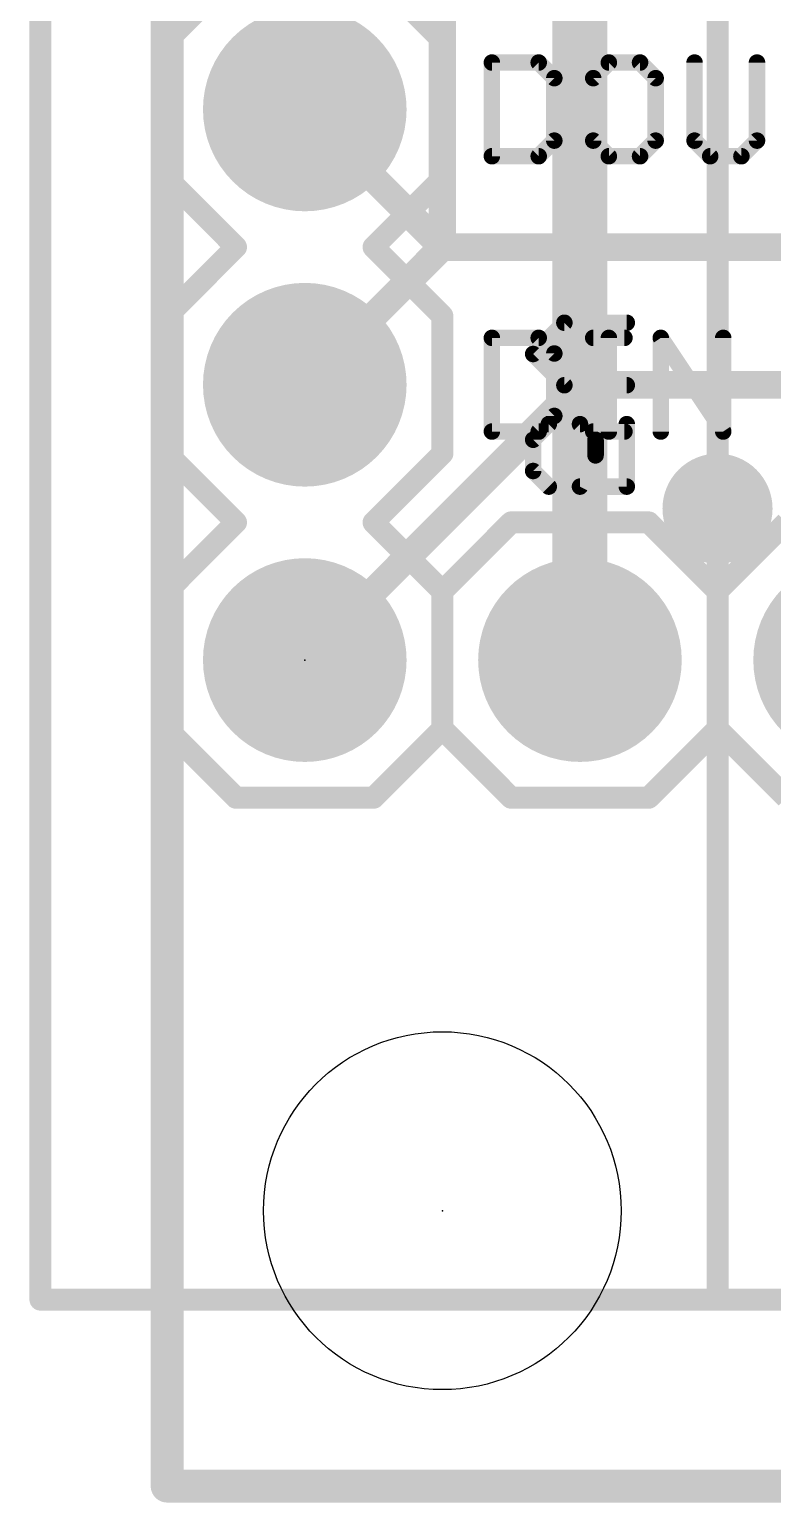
# Model space of a CAD drawing. Extents: x -1.3 to 34.4, y -29.2 to 28.1.
# Drawn here: x -1.27 to 5.59, y -0.15 to 13.44 of the extents above; entities that cross this region are included whole.
import ezdxf

# ---------------------------------------------------------------- set-up
doc = ezdxf.new("R2010")
doc.units = 0
for name, color, linetype in [('1', 12, 'CONTINUOUS'), ('16', 132, 'CONTINUOUS'), ('17', 110, 'CONTINUOUS'), ('18', 110, 'CONTINUOUS'), ('20', 53, 'CONTINUOUS'), ('21', 41, 'CONTINUOUS'), ('22', 40, 'CONTINUOUS'), ('23', 53, 'CONTINUOUS'), ('51', 53, 'CONTINUOUS')]:
    doc.layers.add(name, color=color, linetype=linetype)

# ---------------------------------------------------------------- blocks, each defined once
blk = doc.blocks.new('RECT')
blk.add_solid([(-0.5, -0.5), (0.5, -0.5), (-0.5, 0.5), (0.5, 0.5)])
blk = doc.blocks.new('ROUNDP')
at = {"const_width": 0.5}
blk.add_lwpolyline([(0, -0.25, 1), (0, 0.25, 1), (0, -0.25)], format="xyb", dxfattribs=at)
blk = doc.blocks.new('ROUNDV')
at = {"const_width": 0.5}
blk.add_lwpolyline([(0, -0.25, 1), (0, 0.25, 1), (0, -0.25)], format="xyb", dxfattribs=at)

msp = doc.modelspace()

# ---------------------------------------------------------------- linework, layer by layer
at = {"layer": '1'}
for points, const_width in [([(0, 0), (0, 27.94)], 0.3048), ([(3.81, 7.62), (3.81, 15.24)], 0.508), ([(2.54, 11.43), (2.54, 13.97)], 0.254), ([(1.27, 10.16), (2.54, 11.43)], 0.254), ([(27.94, 0), (0, 0)], 0.3048)]:
    msp.add_lwpolyline(points, dxfattribs=dict(at, const_width=const_width))
for points, const_width in [([(2.5849, 11.3851, 1), (2.4951, 11.4749)], 0.127), ([(2.4765, 11.43, 1), (2.6035, 11.43)], 0.127), ([(1.2251, 10.2049, 1), (1.3149, 10.1151)], 0.127), ([(3.683, 7.62, 1), (3.937, 7.62)], 0.254), ([(0, 0.0762, 1), (0, -0.0762)], 0.1524), ([(-0.0762, 0, 1), (0.0762, 0)], 0.1524)]:
    msp.add_lwpolyline(points, format="xyb", dxfattribs=dict(at, const_width=const_width))
at = {"layer": '16'}
for points, const_width in [([(0, 0), (0, 27.94)], 0.3048), ([(2.54, 11.43), (1.27, 12.7)], 0.254), ([(6.35, 11.43), (2.54, 11.43)], 0.254), ([(1.27, 7.62), (3.81, 10.16)], 0.254), ([(3.81, 10.16), (5.715, 10.16)], 0.254), ([(5.715, 10.16), (6.858, 9.017)], 0.254), ([(27.94, 0), (0, 0)], 0.3048)]:
    msp.add_lwpolyline(points, dxfattribs=dict(at, const_width=const_width))
for points, const_width in [([(1.3149, 12.7449, 1), (1.2251, 12.6551)], 0.127), ([(2.54, 11.4935, 1), (2.54, 11.3665)], 0.127), ([(2.4951, 11.3851, 1), (2.5849, 11.4749)], 0.127), ([(3.81, 10.2235, 1), (3.81, 10.0965)], 0.127), ([(3.8549, 10.1151, 1), (3.7651, 10.2049)], 0.127), ([(1.2251, 7.6649, 1), (1.3149, 7.5751)], 0.127), ([(0, 0.0762, 1), (0, -0.0762)], 0.1524), ([(-0.0762, 0, 1), (0.0762, 0)], 0.1524)]:
    msp.add_lwpolyline(points, format="xyb", dxfattribs=dict(at, const_width=const_width))
at = {"layer": '20', "const_width": 0.2032}
for points in [[(0, 27.94), (0, 0)], [(0, 0), (34.29, 0)]]:
    msp.add_lwpolyline(points, dxfattribs=at)
at = {"layer": '20', "const_width": 0.1016}
for points in [[(0, 0.0508, 1), (0, -0.0508)], [(-0.0508, 0, 1), (0.0508, 0)]]:
    msp.add_lwpolyline(points, format="xyb", dxfattribs=at)
at = {"layer": '20'}
msp.add_circle((2.54, 2.54), 1.651, dxfattribs=at)
at = {"layer": '21'}
for points, const_width in [([(0, 13.335), (0.635, 13.97)], 0.2032), ([(1.905, 13.97), (2.54, 13.335)], 0.2032), ([(0, 12.065), (0, 13.335)], 0.2032), ([(2.54, 13.335), (2.54, 12.065)], 0.2032), ([(2.9972, 13.1325), (2.9972, 12.2682)], 0.1524), ([(3.4294, 13.1325), (2.9972, 13.1325)], 0.1524), ([(3.5734, 12.9885), (3.4294, 13.1325)], 0.1524), ([(4.0768, 13.1325), (3.9327, 12.9885)], 0.1524), ([(4.3649, 13.1325), (4.0768, 13.1325)], 0.1524), ([(4.5089, 12.9885), (4.3649, 13.1325)], 0.1524), ([(4.8682, 13.1325), (4.8682, 12.4123)], 0.1524), ([(5.4445, 12.4123), (5.4445, 13.1325)], 0.1524), ([(3.5734, 12.4123), (3.5734, 12.9885)], 0.1524), ([(3.9327, 12.9885), (3.9327, 12.4123)], 0.1524), ([(4.5089, 12.4123), (4.5089, 12.9885)], 0.1524), ([(3.4294, 12.2682), (3.5734, 12.4123)], 0.1524), ([(3.9327, 12.4123), (4.0768, 12.2682)], 0.1524), ([(4.3649, 12.2682), (4.5089, 12.4123)], 0.1524), ([(4.8682, 12.4123), (5.0123, 12.2682)], 0.1524), ([(5.3004, 12.2682), (5.4445, 12.4123)], 0.1524), ([(2.9972, 12.2682), (3.4294, 12.2682)], 0.1524), ([(4.0768, 12.2682), (4.3649, 12.2682)], 0.1524), ([(5.0123, 12.2682), (5.3004, 12.2682)], 0.1524), ([(0.635, 11.43), (0, 12.065)], 0.2032), ([(2.54, 12.065), (1.905, 11.43)], 0.2032), ([(0, 10.795), (0.635, 11.43)], 0.2032), ([(1.905, 11.43), (2.54, 10.795)], 0.2032), ([(0, 9.525), (0, 10.795)], 0.2032), ([(2.54, 10.795), (2.54, 9.525)], 0.2032), ([(2.9972, 10.5925), (2.9972, 9.7282)], 0.1524), ([(3.4294, 10.5925), (2.9972, 10.5925)], 0.1524), ([(3.5734, 10.4485), (3.4294, 10.5925)], 0.1524), ([(3.9327, 10.5925), (4.2208, 10.5925)], 0.1524), ([(4.0768, 9.7282), (4.0768, 10.5925)], 0.1524), ([(4.5564, 9.7282), (4.5564, 10.5925)], 0.1524), ([(4.5564, 10.5925), (5.1326, 9.7282)], 0.1524), ([(5.1326, 9.7282), (5.1326, 10.5925)], 0.1524), ([(3.5734, 9.8723), (3.5734, 10.4485)], 0.1524), ([(3.4294, 9.7282), (3.5734, 9.8723)], 0.1524), ([(2.9972, 9.7282), (3.4294, 9.7282)], 0.1524), ([(3.9327, 9.7282), (4.2208, 9.7282)], 0.1524), ([(0.635, 8.89), (0, 9.525)], 0.2032), ([(2.54, 9.525), (1.905, 8.89)], 0.2032), ([(0, 8.255), (0.635, 8.89)], 0.2032), ([(1.905, 8.89), (2.54, 8.255)], 0.2032), ([(2.54, 8.255), (3.175, 8.89)], 0.2032), ([(3.175, 8.89), (4.445, 8.89)], 0.2032), ([(5.08, 8.255), (4.445, 8.89)], 0.2032), ([(5.08, 8.255), (5.715, 8.89)], 0.2032), ([(0, 6.985), (0, 8.255)], 0.2032), ([(2.54, 6.985), (2.54, 8.255)], 0.2032), ([(2.54, 8.255), (2.54, 6.985)], 0.2032), ([(0, 6.985), (0.635, 6.35)], 0.2032), ([(1.905, 6.35), (2.54, 6.985)], 0.2032), ([(3.175, 6.35), (2.54, 6.985)], 0.2032), ([(4.445, 6.35), (5.08, 6.985)], 0.2032), ([(5.715, 6.35), (5.08, 6.985)], 0.2032), ([(0.635, 6.35), (1.905, 6.35)], 0.2032), ([(4.445, 6.35), (3.175, 6.35)], 0.2032)]:
    msp.add_lwpolyline(points, dxfattribs=dict(at, const_width=const_width))
for points, const_width in [([(0.0508, 13.335, 1), (-0.0508, 13.335)], 0.1016), ([(-0.0359, 13.3709, 1), (0.0359, 13.2991)], 0.1016), ([(2.5908, 13.335, 1), (2.4892, 13.335)], 0.1016), ([(2.5041, 13.2991, 1), (2.5759, 13.3709)], 0.1016), ([(3.0353, 13.1325, 1), (2.9591, 13.1325)], 0.0762), ([(2.9972, 13.1706, 1), (2.9972, 13.0944)], 0.0762), ([(3.4563, 13.1595, 1), (3.4024, 13.1056)], 0.0762), ([(3.4294, 13.0944, 1), (3.4294, 13.1706)], 0.0762), ([(4.0768, 13.1706, 1), (4.0768, 13.0944)], 0.0762), ([(4.1037, 13.1056, 1), (4.0498, 13.1595)], 0.0762), ([(4.3918, 13.1595, 1), (4.3379, 13.1056)], 0.0762), ([(4.3649, 13.0944, 1), (4.3649, 13.1706)], 0.0762), ([(4.9063, 13.1325, 1), (4.8301, 13.1325)], 0.0762), ([(5.4826, 13.1325, 1), (5.4064, 13.1325)], 0.0762), ([(3.6115, 12.9885, 1), (3.5353, 12.9885)], 0.0762), ([(3.5465, 12.9615, 1), (3.6004, 13.0154)], 0.0762), ([(3.9708, 12.9885, 1), (3.8946, 12.9885)], 0.0762), ([(3.9058, 13.0154, 1), (3.9597, 12.9615)], 0.0762), ([(4.547, 12.9885, 1), (4.4708, 12.9885)], 0.0762), ([(4.482, 12.9615, 1), (4.5359, 13.0154)], 0.0762), ([(3.5353, 12.4123, 1), (3.6115, 12.4123)], 0.0762), ([(3.6004, 12.3853, 1), (3.5465, 12.4392)], 0.0762), ([(3.9597, 12.4392, 1), (3.9058, 12.3853)], 0.0762), ([(3.8946, 12.4123, 1), (3.9708, 12.4123)], 0.0762), ([(4.4708, 12.4123, 1), (4.547, 12.4123)], 0.0762), ([(4.5359, 12.3853, 1), (4.482, 12.4392)], 0.0762), ([(4.8952, 12.4392, 1), (4.8413, 12.3853)], 0.0762), ([(4.8301, 12.4123, 1), (4.9063, 12.4123)], 0.0762), ([(5.4064, 12.4123, 1), (5.4826, 12.4123)], 0.0762), ([(5.4714, 12.3853, 1), (5.4175, 12.4392)], 0.0762), ([(2.9972, 12.3063, 1), (2.9972, 12.2301)], 0.0762), ([(2.9591, 12.2682, 1), (3.0353, 12.2682)], 0.0762), ([(3.4024, 12.2951, 1), (3.4563, 12.2413)], 0.0762), ([(3.4294, 12.2301, 1), (3.4294, 12.3063)], 0.0762), ([(4.0768, 12.3063, 1), (4.0768, 12.2301)], 0.0762), ([(4.0498, 12.2413, 1), (4.1037, 12.2951)], 0.0762), ([(4.3379, 12.2951, 1), (4.3918, 12.2413)], 0.0762), ([(4.3649, 12.2301, 1), (4.3649, 12.3063)], 0.0762), ([(5.0123, 12.3063, 1), (5.0123, 12.2301)], 0.0762), ([(4.9854, 12.2413, 1), (5.0392, 12.2951)], 0.0762), ([(5.2735, 12.2951, 1), (5.3273, 12.2413)], 0.0762), ([(5.3004, 12.2301, 1), (5.3004, 12.3063)], 0.0762), ([(0.0359, 12.1009, 1), (-0.0359, 12.0291)], 0.1016), ([(-0.0508, 12.065, 1), (0.0508, 12.065)], 0.1016), ([(2.4892, 12.065, 1), (2.5908, 12.065)], 0.1016), ([(2.5759, 12.0291, 1), (2.5041, 12.1009)], 0.1016), ([(0.6709, 11.3941, 1), (0.5991, 11.4659)], 0.1016), ([(0.5991, 11.3941, 1), (0.6709, 11.4659)], 0.1016), ([(1.9409, 11.4659, 1), (1.8691, 11.3941)], 0.1016), ([(1.8691, 11.4659, 1), (1.9409, 11.3941)], 0.1016), ([(0.0508, 10.795, 1), (-0.0508, 10.795)], 0.1016), ([(-0.0359, 10.8309, 1), (0.0359, 10.7591)], 0.1016), ([(2.5908, 10.795, 1), (2.4892, 10.795)], 0.1016), ([(2.5041, 10.7591, 1), (2.5759, 10.8309)], 0.1016), ([(3.0353, 10.5925, 1), (2.9591, 10.5925)], 0.0762), ([(2.9972, 10.6306, 1), (2.9972, 10.5544)], 0.0762), ([(3.4563, 10.6195, 1), (3.4024, 10.5656)], 0.0762), ([(3.4294, 10.5544, 1), (3.4294, 10.6306)], 0.0762), ([(3.9327, 10.6306, 1), (3.9327, 10.5544)], 0.0762), ([(4.1149, 10.5925, 1), (4.0387, 10.5925)], 0.0762), ([(4.2208, 10.5544, 1), (4.2208, 10.6306)], 0.0762), ([(4.5881, 10.6137, 1), (4.5247, 10.5714)], 0.0762), ([(4.5945, 10.5925, 1), (4.5183, 10.5925)], 0.0762), ([(5.1707, 10.5925, 1), (5.0945, 10.5925)], 0.0762), ([(3.6115, 10.4485, 1), (3.5353, 10.4485)], 0.0762), ([(3.5465, 10.4215, 1), (3.6004, 10.4754)], 0.0762), ([(3.6004, 9.8453, 1), (3.5465, 9.8992)], 0.0762), ([(2.9972, 9.7663, 1), (2.9972, 9.6901)], 0.0762), ([(3.4024, 9.7551, 1), (3.4563, 9.7013)], 0.0762), ([(3.4294, 9.6901, 1), (3.4294, 9.7663)], 0.0762), ([(3.5353, 9.8723, 1), (3.6115, 9.8723)], 0.0762), ([(3.9327, 9.7663, 1), (3.9327, 9.6901)], 0.0762), ([(4.2208, 9.6901, 1), (4.2208, 9.7663)], 0.0762), ([(5.1009, 9.7071, 1), (5.1643, 9.7493)], 0.0762), ([(2.9591, 9.7282, 1), (3.0353, 9.7282)], 0.0762), ([(4.0387, 9.7282, 1), (4.1149, 9.7282)], 0.0762), ([(4.5183, 9.7282, 1), (4.5945, 9.7282)], 0.0762), ([(5.0945, 9.7282, 1), (5.1707, 9.7282)], 0.0762), ([(0.0359, 9.5609, 1), (-0.0359, 9.4891)], 0.1016), ([(-0.0508, 9.525, 1), (0.0508, 9.525)], 0.1016), ([(2.4892, 9.525, 1), (2.5908, 9.525)], 0.1016), ([(2.5759, 9.4891, 1), (2.5041, 9.5609)], 0.1016), ([(0.6709, 8.8541, 1), (0.5991, 8.9259)], 0.1016), ([(0.5991, 8.8541, 1), (0.6709, 8.9259)], 0.1016), ([(1.9409, 8.9259, 1), (1.8691, 8.8541)], 0.1016), ([(1.8691, 8.9259, 1), (1.9409, 8.8541)], 0.1016), ([(3.175, 8.9408, 1), (3.175, 8.8392)], 0.1016), ([(3.2109, 8.8541, 1), (3.1391, 8.9259)], 0.1016), ([(4.4809, 8.9259, 1), (4.4091, 8.8541)], 0.1016), ([(4.445, 8.8392, 1), (4.445, 8.9408)], 0.1016), ([(0.0508, 8.255, 1), (-0.0508, 8.255)], 0.1016), ([(-0.0359, 8.2909, 1), (0.0359, 8.2191)], 0.1016), ([(2.5908, 8.255, 1), (2.4892, 8.255)], 0.1016), ([(2.5908, 8.255, 1), (2.4892, 8.255)], 0.1016), ([(2.5041, 8.2909, 1), (2.5759, 8.2191)], 0.1016), ([(2.5041, 8.2191, 1), (2.5759, 8.2909)], 0.1016), ([(5.0441, 8.2909, 1), (5.1159, 8.2191)], 0.1016), ([(5.0441, 8.2191, 1), (5.1159, 8.2909)], 0.1016), ([(0.0359, 7.0209, 1), (-0.0359, 6.9491)], 0.1016), ([(2.5759, 7.0209, 1), (2.5041, 6.9491)], 0.1016), ([(2.5759, 6.9491, 1), (2.5041, 7.0209)], 0.1016), ([(5.1159, 7.0209, 1), (5.0441, 6.9491)], 0.1016), ([(5.1159, 6.9491, 1), (5.0441, 7.0209)], 0.1016), ([(-0.0508, 6.985, 1), (0.0508, 6.985)], 0.1016), ([(2.4892, 6.985, 1), (2.5908, 6.985)], 0.1016), ([(2.4892, 6.985, 1), (2.5908, 6.985)], 0.1016), ([(0.635, 6.4008, 1), (0.635, 6.2992)], 0.1016), ([(0.5991, 6.3141, 1), (0.6709, 6.3859)], 0.1016), ([(1.8691, 6.3859, 1), (1.9409, 6.3141)], 0.1016), ([(1.905, 6.2992, 1), (1.905, 6.4008)], 0.1016), ([(3.175, 6.4008, 1), (3.175, 6.2992)], 0.1016), ([(3.1391, 6.3141, 1), (3.2109, 6.3859)], 0.1016), ([(4.4091, 6.3859, 1), (4.4809, 6.3141)], 0.1016), ([(4.445, 6.2992, 1), (4.445, 6.4008)], 0.1016)]:
    msp.add_lwpolyline(points, format="xyb", dxfattribs=dict(at, const_width=const_width))
at = {"layer": '22', "const_width": 0.1524}
for points in [[(3.3782, 10.4438), (3.6663, 10.7319)], [(3.6663, 10.7319), (4.2425, 10.7319)], [(3.6663, 10.1557), (3.3782, 10.4438)], [(4.2425, 10.1557), (3.6663, 10.1557)], [(3.5223, 9.7964), (3.3782, 9.6524)], [(3.8104, 9.7964), (3.5223, 9.7964)], [(3.9544, 9.6524), (3.8104, 9.7964)], [(4.2425, 9.7964), (4.2425, 9.2202)], [(3.3782, 9.6524), (3.3782, 9.3643)], [(3.9544, 9.5083), (3.9544, 9.6524)], [(3.8104, 9.2202), (3.9544, 9.5083)], [(3.3782, 9.3643), (3.5223, 9.2202)], [(4.2425, 9.2202), (3.8104, 9.2202)]]:
    msp.add_lwpolyline(points, dxfattribs=at)
at = {"layer": '22', "const_width": 0.0762}
for points in [[(3.6663, 10.77, 1), (3.6663, 10.6938)], [(3.6933, 10.705, 1), (3.6394, 10.7589)], [(4.2425, 10.6938, 1), (4.2425, 10.77)], [(3.4051, 10.4708, 1), (3.3513, 10.4169)], [(3.3513, 10.4708, 1), (3.4051, 10.4169)], [(3.6663, 10.1938, 1), (3.6663, 10.1176)], [(3.6394, 10.1288, 1), (3.6933, 10.1827)], [(4.2425, 10.1176, 1), (4.2425, 10.1938)], [(3.5223, 9.8345, 1), (3.5223, 9.7583)], [(3.5492, 9.7695, 1), (3.4953, 9.8234)], [(3.8373, 9.8234, 1), (3.7834, 9.7695)], [(3.8104, 9.7583, 1), (3.8104, 9.8345)], [(4.2806, 9.7964, 1), (4.2044, 9.7964)], [(3.4163, 9.6524, 1), (3.3401, 9.6524)], [(3.3513, 9.6793, 1), (3.4051, 9.6254)], [(3.9925, 9.6524, 1), (3.9163, 9.6524)], [(3.9275, 9.6254, 1), (3.9814, 9.6793)], [(3.9163, 9.5083, 1), (3.9925, 9.5083)], [(3.9885, 9.4913, 1), (3.9203, 9.5254)], [(3.4051, 9.3912, 1), (3.3513, 9.3373)], [(3.3401, 9.3643, 1), (3.4163, 9.3643)], [(3.4953, 9.1933, 1), (3.5492, 9.2471)], [(3.8104, 9.2583, 1), (3.8104, 9.1821)], [(3.7763, 9.2372, 1), (3.8444, 9.2032)], [(4.2044, 9.2202, 1), (4.2806, 9.2202)], [(4.2425, 9.1821, 1), (4.2425, 9.2583)]]:
    msp.add_lwpolyline(points, format="xyb", dxfattribs=at)
at = {"layer": '23'}
for p in [(1.27, 7.62), (2.54, 2.54)]:
    msp.add_point(p, dxfattribs=at)
at = {"layer": '51', "const_width": 0.2032}
for points in [[(-1.17, 26.22), (-1.17, 1.72)], [(5.08, 26.22), (5.08, 1.72)], [(5.08, 1.72), (-1.17, 1.72)], [(5.83, 1.72), (5.08, 1.72)]]:
    msp.add_lwpolyline(points, dxfattribs=at)
at = {"layer": '51', "const_width": 0.1016}
for points in [[(-1.17, 1.7708, 1), (-1.17, 1.6692)], [(-1.2208, 1.72, 1), (-1.1192, 1.72)], [(5.08, 1.7708, 1), (5.08, 1.6692)], [(5.0292, 1.72, 1), (5.1308, 1.72)], [(5.08, 1.6692, 1), (5.08, 1.7708)]]:
    msp.add_lwpolyline(points, format="xyb", dxfattribs=at)

# ---------------------------------------------------------------- block references
at = {"layer": '17', "xscale": 1.8796, "yscale": 1.8796}
for p, rotation in [((1.27, 12.7), 180), ((1.27, 12.7), 180), ((1.27, 10.16), 180), ((1.27, 10.16), 180), ((1.27, 7.62), 180), ((1.27, 7.62), 180), ((3.81, 7.62), 270), ((3.81, 7.62), 270), ((6.35, 7.62), 270), ((6.35, 7.62), 270)]:
    msp.add_blockref('ROUNDP', p, dxfattribs=dict(at, rotation=rotation))
at = {"layer": '18', "xscale": 1.016, "yscale": 1.016}
msp.add_blockref('ROUNDV', (5.08, 9.017), dxfattribs=at)
msp.add_blockref('ROUNDV', (5.08, 9.017), dxfattribs=at)
at = {"layer": '51', "xscale": 0.508, "yscale": 0.508}
for p, rotation in [((1.27, 12.7), 90), ((1.27, 10.16), 90), ((1.27, 7.62), 90), ((3.81, 7.62), 180)]:
    msp.add_blockref('RECT', p, dxfattribs=dict(at, rotation=rotation))

doc.saveas('drawing.dxf')
